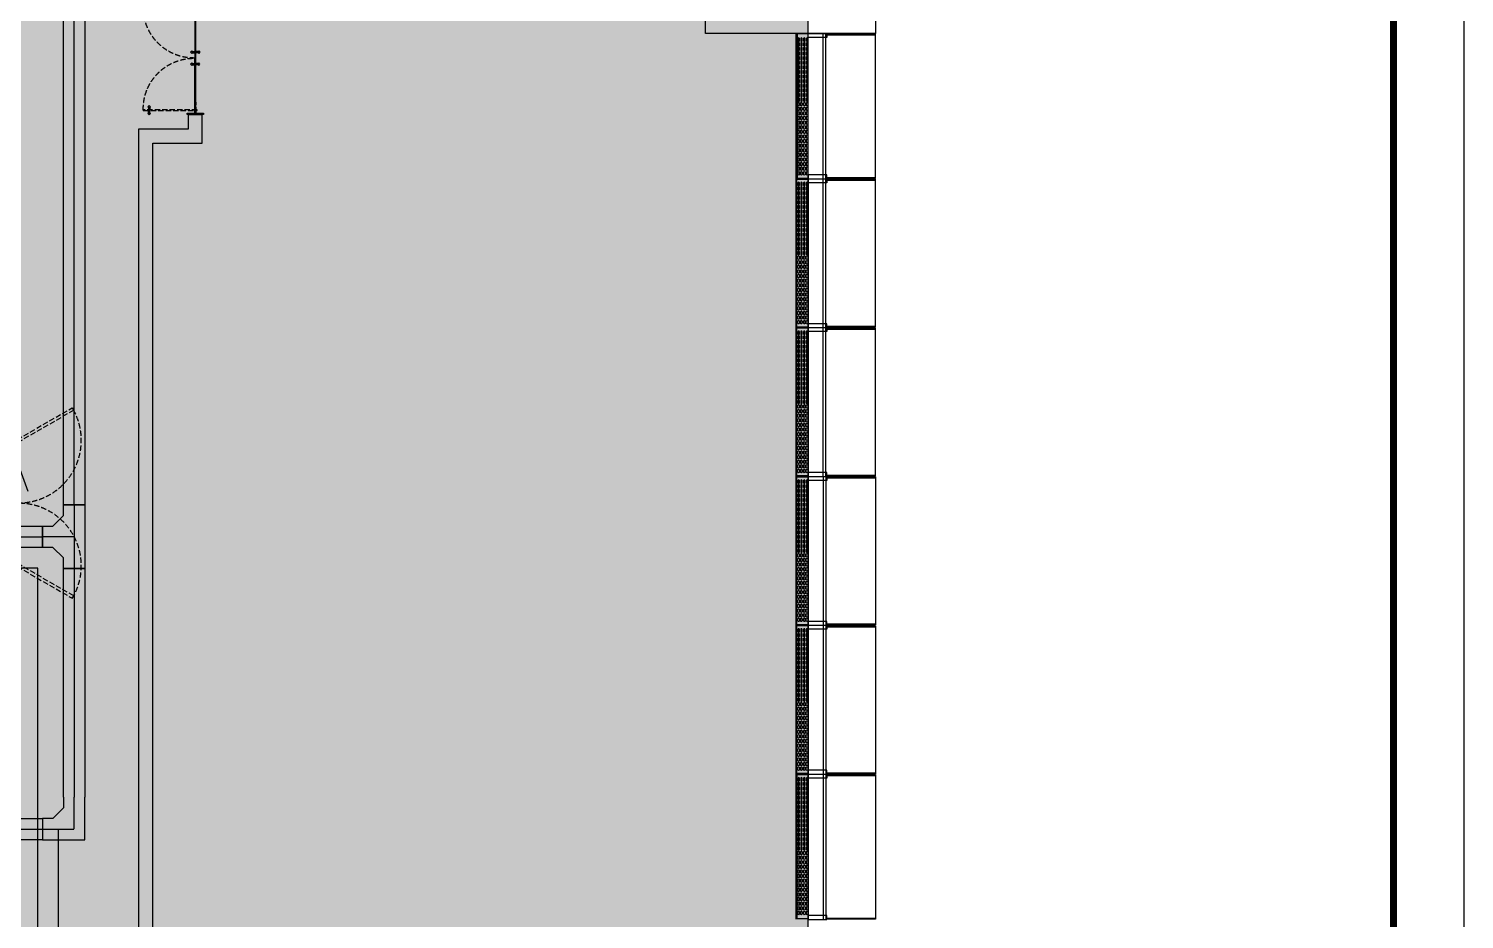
# Model space of a CAD drawing. Extents: x -284868 to 304789, y -137694 to 137894.
# Drawn here: x -52207 to -31947, y -98586 to -86021 of the extents above; entities that cross this region are included whole.
import ezdxf

# ---------------------------------------------------------------- set-up
doc = ezdxf.new("R2010")
doc.units = 0
doc.linetypes.add('DASH', pattern=[0.35, 0.25, -0.1])
doc.layers.get('0').update_dxf_attribs({"linetype": 'CONTINUOUS'})
for name, color, linetype in [('0-墙', 4, 'CONTINUOUS'), ('0-建筑外轮廓', 8, 'CONTINUOUS'), ('0-消防栓(给排水)', 9, 'CONTINUOUS'), ('0-窗', 11, 'CONTINUOUS'), ('0-非设计区域', 251, 'CONTINUOUS'), ('CABLETRAY', 4, 'CONTINUOUS'), ('CABLETRAY_DOTE', 5, 'DASH'), ('F-地漏', 8, 'CONTINUOUS'), ('P-完成面', 42, 'CONTINUOUS'), ('P-门扇', 6, 'CONTINUOUS'), ('TEL_TITLE', 7, 'CONTINUOUS'), ('WIRE-照明', 130, 'CONTINUOUS')]:
    doc.layers.add(name, color=color, linetype=linetype)

# ---------------------------------------------------------------- blocks, each defined once
blk = doc.blocks.new('A$C3B8026B3')
for p, q in [((38450, 31455), (38450, 33395)), ((38450, 29355), (38450, 31345)), ((38450, 27255), (38450, 29245)), ((38450, 27145), (38450, 25155)), ((38450, 25045), (38450, 23055)), ((38450, 22945), (38450, 21005))]:
    blk.add_line(p, q)
for points in [[(38712, 33450), (38712, 33395), (38450, 33395), (38450, 33450)], [(38712, 31400), (38712, 31455), (38450, 31455), (38450, 31400)], [(38712, 31400), (38712, 31345), (38450, 31345), (38450, 31400)], [(38712, 29300), (38712, 29355), (38450, 29355), (38450, 29300)], [(38712, 29300), (38712, 29245), (38450, 29245), (38450, 29300)], [(38712, 27200), (38712, 27255), (38450, 27255), (38450, 27200)], [(38712, 27200), (38712, 27145), (38450, 27145), (38450, 27200)], [(38712, 25100), (38712, 25155), (38450, 25155), (38450, 25100)], [(38712, 25100), (38712, 25045), (38450, 25045), (38450, 25100)], [(38712, 23000), (38712, 23055), (38450, 23055), (38450, 23000)], [(38712, 23000), (38712, 22945), (38450, 22945), (38450, 23000)], [(38712, 20950), (38712, 21005), (38450, 21005), (38450, 20950)]]:
    blk.add_lwpolyline(points, close=True)
for points in [[(38662, 31400), (38662, 33450)], [(38700, 31400), (38700, 33450)], [(39400, 31406), (39400, 33444)], [(38662, 29300), (38662, 31400)], [(38700, 29300), (38700, 31400)], [(39400, 29306), (39400, 31394)], [(38662, 27200), (38662, 29300)], [(38700, 27200), (38700, 29300)], [(39400, 27206), (39400, 29294)], [(38662, 27200), (38662, 25100)], [(38700, 27200), (38700, 25100)], [(39400, 27194), (39400, 25106)], [(38662, 25100), (38662, 23000)], [(38700, 25100), (38700, 23000)], [(39400, 25094), (39400, 23006)], [(38662, 23000), (38662, 20950)], [(38700, 23000), (38700, 20950)], [(39400, 22994), (39400, 20956)]]:
    blk.add_lwpolyline(points)
at = {"elevation": 0}
for points in [[(39400, 33444), (38712, 33444), (38712, 33429), (39400, 33429)], [(39400, 31406), (38712, 31406), (38712, 31420), (39400, 31420)], [(39400, 31394), (38712, 31394), (38712, 31379), (39400, 31379)], [(39400, 29306), (38712, 29306), (38712, 29320), (39400, 29320)], [(39400, 29294), (38712, 29294), (38712, 29279), (39400, 29279)], [(39400, 27206), (38712, 27206), (38712, 27220), (39400, 27220)], [(39400, 27194), (38712, 27194), (38712, 27179), (39400, 27179)], [(39400, 25106), (38712, 25106), (38712, 25120), (39400, 25120)], [(39400, 25094), (38712, 25094), (38712, 25079), (39400, 25079)], [(39400, 23006), (38712, 23006), (38712, 23020), (39400, 23020)], [(39400, 22994), (38712, 22994), (38712, 22979), (39400, 22979)], [(39400, 20956), (38712, 20956), (38712, 20970), (39400, 20970)]]:
    blk.add_lwpolyline(points, dxfattribs=at)
blk = doc.blocks.new('LT-BLK-20221201170113', base_point=(81437, -6379))
for p, q in [((79349, -6219, 0), (81437, -6219)), ((79349, -6221, 0), (81437, -6221))]:
    blk.add_line(p, q)
blk.add_lwpolyline([(79349, -6208), (81437, -6208), (81437, -6379), (79349, -6379)], close=True)
for points in [[(79403, -6235), (79433, -6235, -1), (79433, -6255), (79403, -6255, -0.999999)], [(79403, -6274), (79433, -6274, -1), (79433, -6294), (79403, -6294, -0.999999)], [(79468, -6235), (79498, -6235, -1), (79498, -6255), (79468, -6255, -0.999999)], [(79468, -6274), (79498, -6274, -1), (79498, -6294), (79468, -6294, -0.999999)], [(79533, -6235), (79563, -6235, -1), (79563, -6255), (79533, -6255, -0.999999)], [(79533, -6274), (79563, -6274, -1), (79563, -6294), (79533, -6294, -0.999999)], [(79598, -6235), (79628, -6235, -1), (79628, -6255), (79598, -6255, -0.999999)], [(79598, -6274), (79628, -6274, -1), (79628, -6294), (79598, -6294, -0.999999)], [(79663, -6235), (79693, -6235, -1), (79693, -6255), (79663, -6255, -0.999999)], [(79663, -6274), (79693, -6274, -1), (79693, -6294), (79663, -6294, -0.999999)], [(79728, -6235), (79758, -6235, -1), (79758, -6255), (79728, -6255, -0.999999)], [(79728, -6274), (79758, -6274, -1), (79758, -6294), (79728, -6294, -0.999999)], [(79793, -6235), (79823, -6235, -1), (79823, -6255), (79793, -6255, -0.999999)], [(79793, -6274), (79823, -6274, -1), (79823, -6294), (79793, -6294, -0.999999)], [(79858, -6235), (79888, -6235, -1), (79888, -6255), (79858, -6255, -0.999999)], [(79858, -6274), (79888, -6274, -1), (79888, -6294), (79858, -6294, -0.999999)], [(79923, -6235), (79953, -6235, -1), (79953, -6255), (79923, -6255, -0.999999)], [(79923, -6274), (79953, -6274, -1), (79953, -6294), (79923, -6294, -0.999999)], [(79988, -6235), (80018, -6235, -1), (80018, -6255), (79988, -6255, -0.999999)], [(79988, -6274), (80018, -6274, -1), (80018, -6294), (79988, -6294, -0.999999)], [(80053, -6235), (80083, -6235, -1), (80083, -6255), (80053, -6255, -0.999999)], [(80053, -6274), (80083, -6274, -1), (80083, -6294), (80053, -6294, -0.999999)], [(80118, -6235), (80148, -6235, -1), (80148, -6255), (80118, -6255, -0.999999)], [(80118, -6274), (80148, -6274, -1), (80148, -6294), (80118, -6294, -0.999999)], [(80183, -6235), (80213, -6235, -1), (80213, -6255), (80183, -6255, -0.999999)], [(80183, -6274), (80213, -6274, -1), (80213, -6294), (80183, -6294, -0.999999)], [(80248, -6235), (80278, -6235, -1), (80278, -6255), (80248, -6255, -0.999999)], [(80248, -6274), (80278, -6274, -1), (80278, -6294), (80248, -6294, -0.999999)], [(80313, -6235), (80343, -6235, -1), (80343, -6255), (80313, -6255, -0.999999)], [(80313, -6274), (80343, -6274, -1), (80343, -6294), (80313, -6294, -0.999999)], [(80408, -6235), (80378, -6235, 1), (80378, -6255), (80408, -6255, 0.999999)], [(80408, -6274), (80378, -6274, 1), (80378, -6294), (80408, -6294, 0.999999)], [(80473, -6235), (80443, -6235, 1), (80443, -6255), (80473, -6255, 0.999999)], [(80473, -6274), (80443, -6274, 1), (80443, -6294), (80473, -6294, 0.999999)], [(80538, -6235), (80508, -6235, 1), (80508, -6255), (80538, -6255, 0.999999)], [(80538, -6274), (80508, -6274, 1), (80508, -6294), (80538, -6294, 0.999999)], [(80603, -6235), (80573, -6235, 1), (80573, -6255), (80603, -6255, 0.999999)], [(80603, -6274), (80573, -6274, 1), (80573, -6294), (80603, -6294, 0.999999)], [(80668, -6235), (80638, -6235, 1), (80638, -6255), (80668, -6255, 0.999999)], [(80668, -6274), (80638, -6274, 1), (80638, -6294), (80668, -6294, 0.999999)], [(80733, -6235), (80703, -6235, 1), (80703, -6255), (80733, -6255, 0.999999)], [(80733, -6274), (80703, -6274, 1), (80703, -6294), (80733, -6294, 0.999999)], [(80798, -6235), (80768, -6235, 1), (80768, -6255), (80798, -6255, 0.999999)], [(80798, -6274), (80768, -6274, 1), (80768, -6294), (80798, -6294, 0.999999)], [(80863, -6235), (80833, -6235, 1), (80833, -6255), (80863, -6255, 0.999999)], [(80863, -6274), (80833, -6274, 1), (80833, -6294), (80863, -6294, 0.999999)], [(80928, -6235), (80898, -6235, 1), (80898, -6255), (80928, -6255, 0.999999)], [(80928, -6274), (80898, -6274, 1), (80898, -6294), (80928, -6294, 0.999999)], [(80993, -6235), (80963, -6235, 1), (80963, -6255), (80993, -6255, 0.999999)], [(80993, -6274), (80963, -6274, 1), (80963, -6294), (80993, -6294, 0.999999)], [(81058, -6235), (81028, -6235, 1), (81028, -6255), (81058, -6255, 0.999999)], [(81058, -6274), (81028, -6274, 1), (81028, -6294), (81058, -6294, 0.999999)], [(81123, -6235), (81093, -6235, 1), (81093, -6255), (81123, -6255, 0.999999)], [(81123, -6274), (81093, -6274, 1), (81093, -6294), (81123, -6294, 0.999999)], [(81188, -6235), (81158, -6235, 1), (81158, -6255), (81188, -6255, 0.999999)], [(81188, -6274), (81158, -6274, 1), (81158, -6294), (81188, -6294, 0.999999)], [(81253, -6235), (81223, -6235, 1), (81223, -6255), (81253, -6255, 0.999999)], [(81253, -6274), (81223, -6274, 1), (81223, -6294), (81253, -6294, 0.999999)], [(81318, -6235), (81288, -6235, 1), (81288, -6255), (81318, -6255, 0.999999)], [(81318, -6274), (81288, -6274, 1), (81288, -6294), (81318, -6294, 0.999999)], [(81383, -6235), (81353, -6235, 1), (81353, -6255), (81383, -6255, 0.999999)], [(81383, -6274), (81353, -6274, 1), (81353, -6294), (81383, -6294, 0.999999)], [(79403, -6314), (79433, -6314, -1), (79433, -6334), (79403, -6334, -0.999999)], [(79403, -6353), (79433, -6353, -1), (79433, -6373), (79403, -6373, -0.999999)], [(79468, -6314), (79498, -6314, -1), (79498, -6334), (79468, -6334, -0.999999)], [(79468, -6353), (79498, -6353, -1), (79498, -6373), (79468, -6373, -0.999999)], [(79533, -6314), (79563, -6314, -1), (79563, -6334), (79533, -6334, -0.999999)], [(79533, -6353), (79563, -6353, -1), (79563, -6373), (79533, -6373, -0.999999)], [(79598, -6314), (79628, -6314, -1), (79628, -6334), (79598, -6334, -0.999999)], [(79598, -6353), (79628, -6353, -1), (79628, -6373), (79598, -6373, -0.999999)], [(79663, -6314), (79693, -6314, -1), (79693, -6334), (79663, -6334, -0.999999)], [(79663, -6353), (79693, -6353, -1), (79693, -6373), (79663, -6373, -0.999999)], [(79728, -6314), (79758, -6314, -1), (79758, -6334), (79728, -6334, -0.999999)], [(79728, -6353), (79758, -6353, -1), (79758, -6373), (79728, -6373, -0.999999)], [(79793, -6314), (79823, -6314, -1), (79823, -6334), (79793, -6334, -0.999999)], [(79793, -6353), (79823, -6353, -1), (79823, -6373), (79793, -6373, -0.999999)], [(79858, -6314), (79888, -6314, -1), (79888, -6334), (79858, -6334, -0.999999)], [(79858, -6353), (79888, -6353, -1), (79888, -6373), (79858, -6373, -0.999999)], [(79923, -6314), (79953, -6314, -1), (79953, -6334), (79923, -6334, -0.999999)], [(79923, -6353), (79953, -6353, -1), (79953, -6373), (79923, -6373, -0.999999)], [(79988, -6314), (80018, -6314, -1), (80018, -6334), (79988, -6334, -0.999999)], [(79988, -6353), (80018, -6353, -1), (80018, -6373), (79988, -6373, -0.999999)], [(80053, -6314), (80083, -6314, -1), (80083, -6334), (80053, -6334, -0.999999)], [(80053, -6353), (80083, -6353, -1), (80083, -6373), (80053, -6373, -0.999999)], [(80118, -6314), (80148, -6314, -1), (80148, -6334), (80118, -6334, -0.999999)], [(80118, -6353), (80148, -6353, -1), (80148, -6373), (80118, -6373, -0.999999)], [(80183, -6314), (80213, -6314, -1), (80213, -6334), (80183, -6334, -0.999999)], [(80183, -6353), (80213, -6353, -1), (80213, -6373), (80183, -6373, -0.999999)], [(80248, -6314), (80278, -6314, -1), (80278, -6334), (80248, -6334, -0.999999)], [(80248, -6353), (80278, -6353, -1), (80278, -6373), (80248, -6373, -0.999999)], [(80313, -6314), (80343, -6314, -1), (80343, -6334), (80313, -6334, -0.999999)], [(80313, -6353), (80343, -6353, -1), (80343, -6373), (80313, -6373, -0.999999)], [(80408, -6314), (80378, -6314, 1), (80378, -6334), (80408, -6334, 0.999999)], [(80408, -6353), (80378, -6353, 1), (80378, -6373), (80408, -6373, 0.999999)], [(80473, -6314), (80443, -6314, 1), (80443, -6334), (80473, -6334, 0.999999)], [(80473, -6353), (80443, -6353, 1), (80443, -6373), (80473, -6373, 0.999999)], [(80538, -6314), (80508, -6314, 1), (80508, -6334), (80538, -6334, 0.999999)], [(80538, -6353), (80508, -6353, 1), (80508, -6373), (80538, -6373, 0.999999)], [(80603, -6314), (80573, -6314, 1), (80573, -6334), (80603, -6334, 0.999999)], [(80603, -6353), (80573, -6353, 1), (80573, -6373), (80603, -6373, 0.999999)], [(80668, -6314), (80638, -6314, 1), (80638, -6334), (80668, -6334, 0.999999)], [(80668, -6353), (80638, -6353, 1), (80638, -6373), (80668, -6373, 0.999999)], [(80733, -6314), (80703, -6314, 1), (80703, -6334), (80733, -6334, 0.999999)], [(80733, -6353), (80703, -6353, 1), (80703, -6373), (80733, -6373, 0.999999)], [(80798, -6314), (80768, -6314, 1), (80768, -6334), (80798, -6334, 0.999999)], [(80798, -6353), (80768, -6353, 1), (80768, -6373), (80798, -6373, 0.999999)], [(80863, -6314), (80833, -6314, 1), (80833, -6334), (80863, -6334, 0.999999)], [(80863, -6353), (80833, -6353, 1), (80833, -6373), (80863, -6373, 0.999999)], [(80928, -6314), (80898, -6314, 1), (80898, -6334), (80928, -6334, 0.999999)], [(80928, -6353), (80898, -6353, 1), (80898, -6373), (80928, -6373, 0.999999)], [(80993, -6314), (80963, -6314, 1), (80963, -6334), (80993, -6334, 0.999999)], [(80993, -6353), (80963, -6353, 1), (80963, -6373), (80993, -6373, 0.999999)], [(81058, -6314), (81028, -6314, 1), (81028, -6334), (81058, -6334, 0.999999)], [(81058, -6353), (81028, -6353, 1), (81028, -6373), (81058, -6373, 0.999999)], [(81123, -6314), (81093, -6314, 1), (81093, -6334), (81123, -6334, 0.999999)], [(81123, -6353), (81093, -6353, 1), (81093, -6373), (81123, -6373, 0.999999)], [(81188, -6314), (81158, -6314, 1), (81158, -6334), (81188, -6334, 0.999999)], [(81188, -6353), (81158, -6353, 1), (81158, -6373), (81188, -6373, 0.999999)], [(81253, -6314), (81223, -6314, 1), (81223, -6334), (81253, -6334, 0.999999)], [(81253, -6353), (81223, -6353, 1), (81223, -6373), (81253, -6373, 0.999999)], [(81318, -6314), (81288, -6314, 1), (81288, -6334), (81318, -6334, 0.999999)], [(81318, -6353), (81288, -6353, 1), (81288, -6373), (81318, -6373, 0.999999)], [(81383, -6314), (81353, -6314, 1), (81353, -6334), (81383, -6334, 0.999999)], [(81383, -6353), (81353, -6353, 1), (81353, -6373), (81383, -6373, 0.999999)]]:
    blk.add_lwpolyline(points, format="xyb", close=True)
blk = doc.blocks.new('A$C678165FB')
for p, q in [((540, 31794, 0), (540, 29756)), ((543, 31794, 0), (543, 29756)), ((540, 19306, 0), (540, 21344)), ((543, 19306, 0), (543, 21344))]:
    blk.add_line(p, q)
blk.add_lwpolyline([(530, 19300), (530, 31800)])
for points in [[(530, 31794), (530, 29756), (700, 29756), (700, 31794)], [(530, 19306), (530, 21344), (700, 21344), (700, 19306)]]:
    blk.add_lwpolyline(points, close=True)
for points in [[(557, 31725), (557, 31695, 1), (577, 31695), (577, 31725, 0.999999)], [(557, 31660), (557, 31630, 1), (577, 31630), (577, 31660, 0.999999)], [(557, 31595), (557, 31565, 1), (577, 31565), (577, 31595, 0.999999)], [(596, 31725), (596, 31695, 1), (616, 31695), (616, 31725, 0.999999)], [(596, 31660), (596, 31630, 1), (616, 31630), (616, 31660, 0.999999)], [(596, 31595), (596, 31565, 1), (616, 31565), (616, 31595, 0.999999)], [(636, 31725), (636, 31695, 1), (656, 31695), (656, 31725, 0.999999)], [(636, 31660), (636, 31630, 1), (656, 31630), (656, 31660, 0.999999)], [(636, 31595), (636, 31565, 1), (656, 31565), (656, 31595, 0.999999)], [(675, 31725), (675, 31695, 1), (695, 31695), (695, 31725, 0.999999)], [(675, 31660), (675, 31630, 1), (695, 31630), (695, 31660, 0.999999)], [(675, 31595), (675, 31565, 1), (695, 31565), (695, 31595, 0.999999)], [(557, 31530), (557, 31500, 1), (577, 31500), (577, 31530, 0.999999)], [(557, 31465), (557, 31435, 1), (577, 31435), (577, 31465, 0.999999)], [(557, 31400), (557, 31370, 1), (577, 31370), (577, 31400, 0.999999)], [(596, 31530), (596, 31500, 1), (616, 31500), (616, 31530, 0.999999)], [(596, 31465), (596, 31435, 1), (616, 31435), (616, 31465, 0.999999)], [(596, 31400), (596, 31370, 1), (616, 31370), (616, 31400, 0.999999)], [(636, 31530), (636, 31500, 1), (656, 31500), (656, 31530, 0.999999)], [(636, 31465), (636, 31435, 1), (656, 31435), (656, 31465, 0.999999)], [(636, 31400), (636, 31370, 1), (656, 31370), (656, 31400, 0.999999)], [(675, 31530), (675, 31500, 1), (695, 31500), (695, 31530, 0.999999)], [(675, 31465), (675, 31435, 1), (695, 31435), (695, 31465, 0.999999)], [(675, 31400), (675, 31370, 1), (695, 31370), (695, 31400, 0.999999)], [(557, 31335), (557, 31305, 1), (577, 31305), (577, 31335, 0.999999)], [(557, 31270), (557, 31240, 1), (577, 31240), (577, 31270, 0.999999)], [(557, 31205), (557, 31175, 1), (577, 31175), (577, 31205, 0.999999)], [(596, 31335), (596, 31305, 1), (616, 31305), (616, 31335, 0.999999)], [(596, 31270), (596, 31240, 1), (616, 31240), (616, 31270, 0.999999)], [(596, 31205), (596, 31175, 1), (616, 31175), (616, 31205, 0.999999)], [(636, 31335), (636, 31305, 1), (656, 31305), (656, 31335, 0.999999)], [(636, 31270), (636, 31240, 1), (656, 31240), (656, 31270, 0.999999)], [(636, 31205), (636, 31175, 1), (656, 31175), (656, 31205, 0.999999)], [(675, 31335), (675, 31305, 1), (695, 31305), (695, 31335, 0.999999)], [(675, 31270), (675, 31240, 1), (695, 31240), (695, 31270, 0.999999)], [(675, 31205), (675, 31175, 1), (695, 31175), (695, 31205, 0.999999)], [(557, 31140), (557, 31110, 1), (577, 31110), (577, 31140, 0.999999)], [(557, 31075), (557, 31045, 1), (577, 31045), (577, 31075, 0.999999)], [(557, 31010), (557, 30980, 1), (577, 30980), (577, 31010, 0.999999)], [(596, 31140), (596, 31110, 1), (616, 31110), (616, 31140, 0.999999)], [(596, 31075), (596, 31045, 1), (616, 31045), (616, 31075, 0.999999)], [(596, 31010), (596, 30980, 1), (616, 30980), (616, 31010, 0.999999)], [(636, 31140), (636, 31110, 1), (656, 31110), (656, 31140, 0.999999)], [(636, 31075), (636, 31045, 1), (656, 31045), (656, 31075, 0.999999)], [(636, 31010), (636, 30980, 1), (656, 30980), (656, 31010, 0.999999)], [(675, 31140), (675, 31110, 1), (695, 31110), (695, 31140, 0.999999)], [(675, 31075), (675, 31045, 1), (695, 31045), (695, 31075, 0.999999)], [(675, 31010), (675, 30980, 1), (695, 30980), (695, 31010, 0.999999)], [(557, 30945), (557, 30915, 1), (577, 30915), (577, 30945, 0.999999)], [(557, 30880), (557, 30850, 1), (577, 30850), (577, 30880, 0.999999)], [(557, 30785), (557, 30815, -1), (577, 30815), (577, 30785, -0.999999)], [(596, 30945), (596, 30915, 1), (616, 30915), (616, 30945, 0.999999)], [(596, 30880), (596, 30850, 1), (616, 30850), (616, 30880, 0.999999)], [(596, 30785), (596, 30815, -1), (616, 30815), (616, 30785, -0.999999)], [(636, 30945), (636, 30915, 1), (656, 30915), (656, 30945, 0.999999)], [(636, 30880), (636, 30850, 1), (656, 30850), (656, 30880, 0.999999)], [(636, 30785), (636, 30815, -1), (656, 30815), (656, 30785, -0.999999)], [(675, 30945), (675, 30915, 1), (695, 30915), (695, 30945, 0.999999)], [(675, 30880), (675, 30850, 1), (695, 30850), (695, 30880, 0.999999)], [(675, 30785), (675, 30815, -1), (695, 30815), (695, 30785, -0.999999)], [(557, 30720), (557, 30750, -1), (577, 30750), (577, 30720, -0.999999)], [(557, 30655), (557, 30685, -1), (577, 30685), (577, 30655, -0.999999)], [(557, 30590), (557, 30620, -1), (577, 30620), (577, 30590, -0.999999)], [(596, 30720), (596, 30750, -1), (616, 30750), (616, 30720, -0.999999)], [(596, 30655), (596, 30685, -1), (616, 30685), (616, 30655, -0.999999)], [(596, 30590), (596, 30620, -1), (616, 30620), (616, 30590, -0.999999)], [(636, 30720), (636, 30750, -1), (656, 30750), (656, 30720, -0.999999)], [(636, 30655), (636, 30685, -1), (656, 30685), (656, 30655, -0.999999)], [(636, 30590), (636, 30620, -1), (656, 30620), (656, 30590, -0.999999)], [(675, 30720), (675, 30750, -1), (695, 30750), (695, 30720, -0.999999)], [(675, 30655), (675, 30685, -1), (695, 30685), (695, 30655, -0.999999)], [(675, 30590), (675, 30620, -1), (695, 30620), (695, 30590, -0.999999)], [(557, 30525), (557, 30555, -1), (577, 30555), (577, 30525, -0.999999)], [(557, 30460), (557, 30490, -1), (577, 30490), (577, 30460, -0.999999)], [(557, 30395), (557, 30425, -1), (577, 30425), (577, 30395, -0.999999)], [(596, 30525), (596, 30555, -1), (616, 30555), (616, 30525, -0.999999)], [(596, 30460), (596, 30490, -1), (616, 30490), (616, 30460, -0.999999)], [(596, 30395), (596, 30425, -1), (616, 30425), (616, 30395, -0.999999)], [(636, 30525), (636, 30555, -1), (656, 30555), (656, 30525, -0.999999)], [(636, 30460), (636, 30490, -1), (656, 30490), (656, 30460, -0.999999)], [(636, 30395), (636, 30425, -1), (656, 30425), (656, 30395, -0.999999)], [(675, 30525), (675, 30555, -1), (695, 30555), (695, 30525, -0.999999)], [(675, 30460), (675, 30490, -1), (695, 30490), (695, 30460, -0.999999)], [(675, 30395), (675, 30425, -1), (695, 30425), (695, 30395, -0.999999)], [(557, 30330), (557, 30360, -1), (577, 30360), (577, 30330, -0.999999)], [(557, 30265), (557, 30295, -1), (577, 30295), (577, 30265, -0.999999)], [(557, 30200), (557, 30230, -1), (577, 30230), (577, 30200, -0.999999)], [(596, 30330), (596, 30360, -1), (616, 30360), (616, 30330, -0.999999)], [(596, 30265), (596, 30295, -1), (616, 30295), (616, 30265, -0.999999)], [(596, 30200), (596, 30230, -1), (616, 30230), (616, 30200, -0.999999)], [(636, 30330), (636, 30360, -1), (656, 30360), (656, 30330, -0.999999)], [(636, 30265), (636, 30295, -1), (656, 30295), (656, 30265, -0.999999)], [(636, 30200), (636, 30230, -1), (656, 30230), (656, 30200, -0.999999)], [(675, 30330), (675, 30360, -1), (695, 30360), (695, 30330, -0.999999)], [(675, 30265), (675, 30295, -1), (695, 30295), (695, 30265, -0.999999)], [(675, 30200), (675, 30230, -1), (695, 30230), (695, 30200, -0.999999)], [(557, 30135), (557, 30165, -1), (577, 30165), (577, 30135, -0.999999)], [(557, 30070), (557, 30100, -1), (577, 30100), (577, 30070, -0.999999)], [(557, 30005), (557, 30035, -1), (577, 30035), (577, 30005, -0.999999)], [(596, 30135), (596, 30165, -1), (616, 30165), (616, 30135, -0.999999)], [(596, 30070), (596, 30100, -1), (616, 30100), (616, 30070, -0.999999)], [(596, 30005), (596, 30035, -1), (616, 30035), (616, 30005, -0.999999)], [(636, 30135), (636, 30165, -1), (656, 30165), (656, 30135, -0.999999)], [(636, 30070), (636, 30100, -1), (656, 30100), (656, 30070, -0.999999)], [(636, 30005), (636, 30035, -1), (656, 30035), (656, 30005, -0.999999)], [(675, 30135), (675, 30165, -1), (695, 30165), (695, 30135, -0.999999)], [(675, 30070), (675, 30100, -1), (695, 30100), (695, 30070, -0.999999)], [(675, 30005), (675, 30035, -1), (695, 30035), (695, 30005, -0.999999)], [(557, 29940), (557, 29970, -1), (577, 29970), (577, 29940, -0.999999)], [(557, 29875), (557, 29905, -1), (577, 29905), (577, 29875, -0.999999)], [(557, 29810), (557, 29840, -1), (577, 29840), (577, 29810, -0.999999)], [(596, 29940), (596, 29970, -1), (616, 29970), (616, 29940, -0.999999)], [(596, 29875), (596, 29905, -1), (616, 29905), (616, 29875, -0.999999)], [(596, 29810), (596, 29840, -1), (616, 29840), (616, 29810, -0.999999)], [(636, 29940), (636, 29970, -1), (656, 29970), (656, 29940, -0.999999)], [(636, 29875), (636, 29905, -1), (656, 29905), (656, 29875, -0.999999)], [(636, 29810), (636, 29840, -1), (656, 29840), (656, 29810, -0.999999)], [(675, 29940), (675, 29970, -1), (695, 29970), (695, 29940, -0.999999)], [(675, 29875), (675, 29905, -1), (695, 29905), (695, 29875, -0.999999)], [(675, 29810), (675, 29840, -1), (695, 29840), (695, 29810, -0.999999)], [(557, 21290), (557, 21260, 1), (577, 21260), (577, 21290, 0.999999)], [(596, 21290), (596, 21260, 1), (616, 21260), (616, 21290, 0.999999)], [(636, 21290), (636, 21260, 1), (656, 21260), (656, 21290, 0.999999)], [(675, 21290), (675, 21260, 1), (695, 21260), (695, 21290, 0.999999)], [(557, 21225), (557, 21195, 1), (577, 21195), (577, 21225, 0.999999)], [(557, 21160), (557, 21130, 1), (577, 21130), (577, 21160, 0.999999)], [(557, 21095), (557, 21065, 1), (577, 21065), (577, 21095, 0.999999)], [(596, 21225), (596, 21195, 1), (616, 21195), (616, 21225, 0.999999)], [(596, 21160), (596, 21130, 1), (616, 21130), (616, 21160, 0.999999)], [(596, 21095), (596, 21065, 1), (616, 21065), (616, 21095, 0.999999)], [(636, 21225), (636, 21195, 1), (656, 21195), (656, 21225, 0.999999)], [(636, 21160), (636, 21130, 1), (656, 21130), (656, 21160, 0.999999)], [(636, 21095), (636, 21065, 1), (656, 21065), (656, 21095, 0.999999)], [(675, 21225), (675, 21195, 1), (695, 21195), (695, 21225, 0.999999)], [(675, 21160), (675, 21130, 1), (695, 21130), (695, 21160, 0.999999)], [(675, 21095), (675, 21065, 1), (695, 21065), (695, 21095, 0.999999)], [(557, 21030), (557, 21000, 1), (577, 21000), (577, 21030, 0.999999)], [(557, 20965), (557, 20935, 1), (577, 20935), (577, 20965, 0.999999)], [(557, 20900), (557, 20870, 1), (577, 20870), (577, 20900, 0.999999)], [(596, 21030), (596, 21000, 1), (616, 21000), (616, 21030, 0.999999)], [(596, 20965), (596, 20935, 1), (616, 20935), (616, 20965, 0.999999)], [(596, 20900), (596, 20870, 1), (616, 20870), (616, 20900, 0.999999)], [(636, 21030), (636, 21000, 1), (656, 21000), (656, 21030, 0.999999)], [(636, 20965), (636, 20935, 1), (656, 20935), (656, 20965, 0.999999)], [(636, 20900), (636, 20870, 1), (656, 20870), (656, 20900, 0.999999)], [(675, 21030), (675, 21000, 1), (695, 21000), (695, 21030, 0.999999)], [(675, 20965), (675, 20935, 1), (695, 20935), (695, 20965, 0.999999)], [(675, 20900), (675, 20870, 1), (695, 20870), (695, 20900, 0.999999)], [(557, 20835), (557, 20805, 1), (577, 20805), (577, 20835, 0.999999)], [(557, 20770), (557, 20740, 1), (577, 20740), (577, 20770, 0.999999)], [(557, 20705), (557, 20675, 1), (577, 20675), (577, 20705, 0.999999)], [(596, 20835), (596, 20805, 1), (616, 20805), (616, 20835, 0.999999)], [(596, 20770), (596, 20740, 1), (616, 20740), (616, 20770, 0.999999)], [(596, 20705), (596, 20675, 1), (616, 20675), (616, 20705, 0.999999)], [(636, 20835), (636, 20805, 1), (656, 20805), (656, 20835, 0.999999)], [(636, 20770), (636, 20740, 1), (656, 20740), (656, 20770, 0.999999)], [(636, 20705), (636, 20675, 1), (656, 20675), (656, 20705, 0.999999)], [(675, 20835), (675, 20805, 1), (695, 20805), (695, 20835, 0.999999)], [(675, 20770), (675, 20740, 1), (695, 20740), (695, 20770, 0.999999)], [(675, 20705), (675, 20675, 1), (695, 20675), (695, 20705, 0.999999)], [(557, 20640), (557, 20610, 1), (577, 20610), (577, 20640, 0.999999)], [(557, 20575), (557, 20545, 1), (577, 20545), (577, 20575, 0.999999)], [(557, 20510), (557, 20480, 1), (577, 20480), (577, 20510, 0.999999)], [(596, 20640), (596, 20610, 1), (616, 20610), (616, 20640, 0.999999)], [(596, 20575), (596, 20545, 1), (616, 20545), (616, 20575, 0.999999)], [(596, 20510), (596, 20480, 1), (616, 20480), (616, 20510, 0.999999)], [(636, 20640), (636, 20610, 1), (656, 20610), (656, 20640, 0.999999)], [(636, 20575), (636, 20545, 1), (656, 20545), (656, 20575, 0.999999)], [(636, 20510), (636, 20480, 1), (656, 20480), (656, 20510, 0.999999)], [(675, 20640), (675, 20610, 1), (695, 20610), (695, 20640, 0.999999)], [(675, 20575), (675, 20545, 1), (695, 20545), (695, 20575, 0.999999)], [(675, 20510), (675, 20480, 1), (695, 20480), (695, 20510, 0.999999)], [(557, 20445), (557, 20415, 1), (577, 20415), (577, 20445, 0.999999)], [(557, 20380), (557, 20350, 1), (577, 20350), (577, 20380, 0.999999)], [(557, 20315), (557, 20285, 1), (577, 20285), (577, 20315, 0.999999)], [(557, 20220), (557, 20250, -1), (577, 20250), (577, 20220, -0.999999)], [(596, 20445), (596, 20415, 1), (616, 20415), (616, 20445, 0.999999)], [(596, 20380), (596, 20350, 1), (616, 20350), (616, 20380, 0.999999)], [(596, 20315), (596, 20285, 1), (616, 20285), (616, 20315, 0.999999)], [(596, 20220), (596, 20250, -1), (616, 20250), (616, 20220, -0.999999)], [(636, 20445), (636, 20415, 1), (656, 20415), (656, 20445, 0.999999)], [(636, 20380), (636, 20350, 1), (656, 20350), (656, 20380, 0.999999)], [(636, 20315), (636, 20285, 1), (656, 20285), (656, 20315, 0.999999)], [(636, 20220), (636, 20250, -1), (656, 20250), (656, 20220, -0.999999)], [(675, 20445), (675, 20415, 1), (695, 20415), (695, 20445, 0.999999)], [(675, 20380), (675, 20350, 1), (695, 20350), (695, 20380, 0.999999)], [(675, 20315), (675, 20285, 1), (695, 20285), (695, 20315, 0.999999)], [(675, 20220), (675, 20250, -1), (695, 20250), (695, 20220, -0.999999)], [(557, 20155), (557, 20185, -1), (577, 20185), (577, 20155, -0.999999)], [(557, 20090), (557, 20120, -1), (577, 20120), (577, 20090, -0.999999)], [(557, 20025), (557, 20055, -1), (577, 20055), (577, 20025, -0.999999)], [(596, 20155), (596, 20185, -1), (616, 20185), (616, 20155, -0.999999)], [(596, 20090), (596, 20120, -1), (616, 20120), (616, 20090, -0.999999)], [(596, 20025), (596, 20055, -1), (616, 20055), (616, 20025, -0.999999)], [(636, 20155), (636, 20185, -1), (656, 20185), (656, 20155, -0.999999)], [(636, 20090), (636, 20120, -1), (656, 20120), (656, 20090, -0.999999)], [(636, 20025), (636, 20055, -1), (656, 20055), (656, 20025, -0.999999)], [(675, 20155), (675, 20185, -1), (695, 20185), (695, 20155, -0.999999)], [(675, 20090), (675, 20120, -1), (695, 20120), (695, 20090, -0.999999)], [(675, 20025), (675, 20055, -1), (695, 20055), (695, 20025, -0.999999)], [(557, 19960), (557, 19990, -1), (577, 19990), (577, 19960, -0.999999)], [(557, 19895), (557, 19925, -1), (577, 19925), (577, 19895, -0.999999)], [(557, 19830), (557, 19860, -1), (577, 19860), (577, 19830, -0.999999)], [(596, 19960), (596, 19990, -1), (616, 19990), (616, 19960, -0.999999)], [(596, 19895), (596, 19925, -1), (616, 19925), (616, 19895, -0.999999)], [(596, 19830), (596, 19860, -1), (616, 19860), (616, 19830, -0.999999)], [(636, 19960), (636, 19990, -1), (656, 19990), (656, 19960, -0.999999)], [(636, 19895), (636, 19925, -1), (656, 19925), (656, 19895, -0.999999)], [(636, 19830), (636, 19860, -1), (656, 19860), (656, 19830, -0.999999)], [(675, 19960), (675, 19990, -1), (695, 19990), (695, 19960, -0.999999)], [(675, 19895), (675, 19925, -1), (695, 19925), (695, 19895, -0.999999)], [(675, 19830), (675, 19860, -1), (695, 19860), (695, 19830, -0.999999)], [(557, 19765), (557, 19795, -1), (577, 19795), (577, 19765, -0.999999)], [(557, 19700), (557, 19730, -1), (577, 19730), (577, 19700, -0.999999)], [(557, 19635), (557, 19665, -1), (577, 19665), (577, 19635, -0.999999)], [(596, 19765), (596, 19795, -1), (616, 19795), (616, 19765, -0.999999)], [(596, 19700), (596, 19730, -1), (616, 19730), (616, 19700, -0.999999)], [(596, 19635), (596, 19665, -1), (616, 19665), (616, 19635, -0.999999)], [(636, 19765), (636, 19795, -1), (656, 19795), (656, 19765, -0.999999)], [(636, 19700), (636, 19730, -1), (656, 19730), (656, 19700, -0.999999)], [(636, 19635), (636, 19665, -1), (656, 19665), (656, 19635, -0.999999)], [(675, 19765), (675, 19795, -1), (695, 19795), (695, 19765, -0.999999)], [(675, 19700), (675, 19730, -1), (695, 19730), (695, 19700, -0.999999)], [(675, 19635), (675, 19665, -1), (695, 19665), (695, 19635, -0.999999)], [(557, 19570), (557, 19600, -1), (577, 19600), (577, 19570, -0.999999)], [(557, 19505), (557, 19535, -1), (577, 19535), (577, 19505, -0.999999)], [(557, 19440), (557, 19470, -1), (577, 19470), (577, 19440, -0.999999)], [(596, 19570), (596, 19600, -1), (616, 19600), (616, 19570, -0.999999)], [(596, 19505), (596, 19535, -1), (616, 19535), (616, 19505, -0.999999)], [(596, 19440), (596, 19470, -1), (616, 19470), (616, 19440, -0.999999)], [(636, 19570), (636, 19600, -1), (656, 19600), (656, 19570, -0.999999)], [(636, 19505), (636, 19535, -1), (656, 19535), (656, 19505, -0.999999)], [(636, 19440), (636, 19470, -1), (656, 19470), (656, 19440, -0.999999)], [(675, 19570), (675, 19600, -1), (695, 19600), (695, 19570, -0.999999)], [(675, 19505), (675, 19535, -1), (695, 19535), (695, 19505, -0.999999)], [(675, 19440), (675, 19470, -1), (695, 19470), (695, 19440, -0.999999)], [(557, 19375), (557, 19405, -1), (577, 19405), (577, 19375, -0.999999)], [(596, 19375), (596, 19405, -1), (616, 19405), (616, 19375, -0.999999)], [(636, 19375), (636, 19405, -1), (656, 19405), (656, 19375, -0.999999)], [(675, 19375), (675, 19405, -1), (695, 19405), (695, 19375, -0.999999)]]:
    blk.add_lwpolyline(points, format="xyb", close=True)
at = {"rotation": 90}
for p in [(700, 29744), (700, 27644), (700, 25544), (700, 23444)]:
    blk.add_blockref('LT-BLK-20221201170113', p, dxfattribs=at)
blk = doc.blocks.new('A$C5B4E3DF6')
for p, q in [((0, 240), (-659, 477)), ((-700, 0), (-700, 240)), ((0, 0), (-700, 240)), ((-700, 240), (0, 240)), ((0, 240), (0, 0)), ((0, 0), (-700, 0))]:
    blk.add_line(p, q)
for points in [[(-700, 240), (-541, 498), (-398, 240)], [(-398, 240), (-239, 498), (-96, 240)], [(-700, 0), (-700, 240), (0, 0)]]:
    blk.add_solid(points)
blk = doc.blocks.new('A$C2E9C7AB1')
blk.add_lwpolyline([(-200, 0), (0, 0), (0, -200), (-200, -200)], close=True)
for radius in [72.3, 45.5]:
    blk.add_circle((-100, -100), radius)
blk = doc.blocks.new('A$C1A2309B7')
blk.add_lwpolyline([(-300, 0), (0, 0), (0, -300), (-300, -300)], close=True)
for radius in [110, 75]:
    blk.add_circle((-150, -150), radius)
blk = doc.blocks.new('A$C3F6147FC')
for centre in [(14582, 7533), (299, -3801)]:
    blk.add_circle(centre, 45.5)
at = {"xscale": -1}
for name, p, rotation in [('A$C5B4E3DF6', (240, 20700), 90), ('A$C2E9C7AB1', (1100, 20900), 270), ('A$C5B4E3DF6', (14200, 17350), 180), ('A$C2E9C7AB1', (14400, 17350), 270), ('A$C2E9C7AB1', (14400, 11550), 270), ('A$C2E9C7AB1', (600, 7900), 270), ('A$C5B4E3DF6', (14660, 7600), 270), ('A$C2E9C7AB1', (6050, -3250), 270), ('A$C2E9C7AB1', (13299, -3250), 270), ('A$C2E9C7AB1', (14099, -3250), 270)]:
    blk.add_blockref(name, p, dxfattribs=dict(at, rotation=rotation))
blk.add_blockref('A$C5B4E3DF6', (11200, 17550), dxfattribs=at)
for name, p, rotation in [('A$C2E9C7AB1', (11900, 17550), 180), ('A$C5B4E3DF6', (240, -3250), 90), ('A$C5B4E3DF6', (13000, -3960), 180)]:
    blk.add_blockref(name, p, dxfattribs=dict(rotation=rotation))
for name, p in [('A$C5B4E3DF6', (1300, 7700)), ('A$C1A2309B7', (5850, -3250)), ('A$C1A2309B7', (13599, -3300)), ('A$C1A2309B7', (13899, -3300))]:
    blk.add_blockref(name, p)
blk = doc.blocks.new('A$C7B347943')
at = {"layer": 'P-门扇', "color": 251, "linetype": 'DASH', "ltscale": 300}
for p, q in [((-10, 0), (10, 0)), ((0, -10), (0, 10))]:
    blk.add_line(p, q, dxfattribs=at)
blk.add_lwpolyline([(114, -12), (114, 12), (-30, 12), (-30, -12)], close=True, dxfattribs=at)
at = {"layer": 'P-门扇', "color": 6, "linetype": 'DASH', "ltscale": 300}
blk.add_circle((0, 0), 6, dxfattribs=at)
blk = doc.blocks.new('A$C21f4e1ae')
at = {"layer": 'P-门扇', "color": 251, "linetype": 'DASH', "ltscale": 300}
for p, q in [((-775, 1), (-775, -34)), ((-755, 1), (-755, -34)), ((-775, -81), (-775, -46)), ((-755, -81), (-755, -46)), ((-775, -1469), (-775, -1504)), ((-775, -1551), (-775, -1516)), ((-755, -1469), (-755, -1504)), ((-755, -1551), (-755, -1516))]:
    blk.add_line(p, q, dxfattribs=at)
at = {"layer": 'P-门扇', "color": 8}
for p, q in [((-120, -10), (-120, -773)), ((-110, -10), (-110, -773)), ((-120, -1540), (-120, -778)), ((-110, -1540), (-110, -778))]:
    blk.add_line(p, q, dxfattribs=at)
at = {"layer": 'P-门扇', "color": 251}
for p, q in [((-156, -680), (-121, -680)), ((-156, -700), (-121, -700)), ((-74, -680), (-109, -680)), ((-74, -700), (-109, -700)), ((-156, -850), (-121, -850)), ((-156, -870), (-121, -870)), ((-74, -850), (-109, -850)), ((-74, -870), (-109, -870))]:
    blk.add_line(p, q, dxfattribs=at)
at = {"layer": 'P-门扇', "color": 251, "linetype": 'DASH', "ltscale": 300}
for points in [[(-748, 8), (-765, 26), (-783, 8), (-765, -9)], [(-752, 8), (-765, 22), (-779, 8), (-765, -5)], [(-848, -35), (-846, -34), (-86, -34), (-85, -35), (-85, -45), (-86, -46), (-846, -46), (-848, -45)], [(-748, -89), (-765, -106), (-783, -89), (-765, -71)], [(-752, -89), (-765, -102), (-779, -89), (-765, -75)], [(-848, -1515), (-846, -1516), (-86, -1516), (-85, -1515), (-85, -1505), (-86, -1504), (-846, -1504), (-848, -1505)], [(-748, -1461), (-765, -1444), (-783, -1461), (-765, -1479)], [(-748, -1558), (-765, -1576), (-783, -1558), (-765, -1541)], [(-752, -1461), (-765, -1448), (-779, -1461), (-765, -1475)], [(-752, -1558), (-765, -1572), (-779, -1558), (-765, -1545)]]:
    blk.add_lwpolyline(points, close=True, dxfattribs=at)
at = {"layer": 'P-门扇'}
for points in [[(-110, -773), (-109, -772), (-109, -11), (-110, -10), (-120, -10), (-121, -11), (-121, -772), (-120, -773)], [(-110, -778), (-109, -779), (-109, -1539), (-110, -1540), (-120, -1540), (-121, -1539), (-121, -779), (-120, -778)]]:
    blk.add_lwpolyline(points, close=True, dxfattribs=at)
at = {"layer": 'P-门扇', "color": 251}
for points in [[(-164, -673), (-181, -690), (-164, -708), (-146, -690)], [(-164, -677), (-177, -690), (-164, -704), (-150, -690)], [(-66, -673), (-49, -690), (-66, -708), (-84, -690)], [(-66, -677), (-53, -690), (-66, -704), (-80, -690)], [(-164, -877), (-181, -860), (-164, -842), (-146, -860)], [(-164, -873), (-177, -860), (-164, -846), (-150, -860)], [(-66, -877), (-49, -860), (-66, -842), (-84, -860)], [(-66, -873), (-53, -860), (-66, -846), (-80, -860)]]:
    blk.add_lwpolyline(points, close=True, dxfattribs=at)
at = {"layer": 'P-门扇', "color": 251, "linetype": 'DASH', "ltscale": 300}
for centre, start, end in [((-134, -59), 178.681, 271.319), ((-134, -1491), 88.681, 181.319)]:
    blk.add_arc(centre, 714, start, end, dxfattribs=at)
at = {"layer": 'P-门扇', "extrusion": (0, 0, -1), "zscale": -1, "rotation": 270}
blk.add_blockref('A$C7B347943', (115, -40), dxfattribs=at)
at = {"layer": 'P-门扇', "rotation": 90.00000000000001}
blk.add_blockref('A$C7B347943', (-115, -1510), dxfattribs=at)
blk = doc.blocks.new('A$C2652ee14')
at = {"layer": 'P-完成面'}
for p, q in [((-200, 1600), (-200, 1595)), ((0, 1600), (0, 1595)), ((-200, 0), (-200, 5)), ((0, 0), (0, 5))]:
    blk.add_line(p, q, dxfattribs=at)
for points in [[(-215, 1595), (-215, 1575), (15, 1575), (15, 1595)], [(-215, 5), (-215, 25), (15, 25), (15, 5)]]:
    blk.add_lwpolyline(points, close=True, dxfattribs=at)
blk = doc.blocks.new('A$C4DBE3E00')
at = {"layer": 'CABLETRAY'}
for p, q in [((-7723, 17916), (-7723, 18516)), ((-7723, 18516), (-7123, 18516)), ((-7123, 18216), (-7123, 18516)), ((-7123, 18516), (8943, 18516)), ((-7123, 18516), (-7123, 18216)), ((8943, 18516), (8943, 18216)), ((8943, 18516), (9543, 18516)), ((8943, 18216), (8943, 18516)), ((9543, 18516), (9543, 17916)), ((-7273, 18216), (-7423, 18066)), ((-7423, 18066), (-7423, 17916)), ((-7123, 18216), (-7273, 18216)), ((8943, 18216), (-7123, 18216)), ((9093, 18216), (8943, 18216)), ((9243, 18066), (9093, 18216)), ((9243, 17916), (9243, 18066)), ((-7423, 17916), (-7723, 17916)), ((-7723, -1375), (-7723, 17916)), ((-7723, 17916), (-7423, 17916)), ((-7423, 17916), (-7423, -1375)), ((9243, 17916), (9543, 17916)), ((9243, 2750), (9243, 17916)), ((9543, 17916), (9243, 17916)), ((9543, 17916), (9543, 2750)), ((9543, 2750), (9243, 2750)), ((9243, 2600), (9243, 2750)), ((9243, 2750), (9543, 2750)), ((9543, 2750), (9543, 1850)), ((8400, 2450), (8943, 2450)), ((8943, 2450), (8943, 2150)), ((8943, 2150), (8943, 2450)), ((8943, 2450), (9093, 2450)), ((9093, 2450), (9243, 2600)), ((8943, 2150), (8400, 2150)), ((9093, 2150), (8943, 2150)), ((9243, 2000), (9093, 2150)), ((9243, 1850), (9243, 2000)), ((9543, 1850), (9243, 1850)), ((9243, -1375), (9243, 1850)), ((9243, 1850), (9543, 1850)), ((9543, 1850), (9543, -1375)), ((-7723, -1975), (-7723, -1375)), ((-7723, -1375), (-7423, -1375)), ((-7423, -1375), (-7723, -1375)), ((-7423, -1375), (-7423, -1525)), ((9243, -1375), (9243, -1525)), ((9543, -1975), (9543, -1375)), ((-7423, -1525), (-7273, -1675)), ((9243, -1525), (9093, -1675)), ((-7273, -1675), (-7123, -1675)), ((-7123, -1975), (-7123, -1675)), ((-7123, -1675), (8943, -1675)), ((-7123, -1675), (-7123, -1975)), ((8943, -1675), (8943, -1975)), ((9093, -1675), (8943, -1675)), ((8943, -1675), (8943, -1975)), ((-7123, -1975), (-7723, -1975)), ((8943, -1975), (-7123, -1975)), ((8943, -1975), (9543, -1975))]:
    blk.add_line(p, q, dxfattribs=at)
at = {"layer": 'CABLETRAY_DOTE'}
for p, q in [((-7573, 17916), (-7573, 18366)), ((-7573, 18366), (-7123, 18366)), ((8943, 18366), (-7123, 18366)), ((8943, 18366), (9393, 18366)), ((9393, 18366), (9393, 17916)), ((-7573, 17916), (-7573, -1375)), ((9393, 2750), (9393, 17916)), ((9393, 2750), (9393, 1850)), ((8400, 2300), (8943, 2300)), ((9393, 2300), (8943, 2300)), ((9393, 1850), (9393, -1375)), ((-7573, -1825), (-7573, -1375)), ((9393, -1825), (9393, -1375)), ((-7123, -1825), (-7573, -1825)), ((-7123, -1825), (8943, -1825)), ((8943, -1825), (9393, -1825))]:
    blk.add_line(p, q, dxfattribs=at)

msp = doc.modelspace()

# ---------------------------------------------------------------- hatches: boundary and pattern name
at = {"layer": '0-非设计区域', "ltscale": 3}
h = msp.add_hatch(dxfattribs=at)
h.set_pattern_fill('ANGLE', color=256, scale=100)
h.set_pattern_definition([(0, (-492507.45, 278012.8), (0, 698.5), [508, -190.5]), (90, (-492507.45, 278012.8), (-698.5, 4e-14), [508, -190.5])])
h.paths.add_polyline_path([(-66857, -67386), (-66857, -75488), (-69157, -75488), (-69157, -94382), (-67357, -94382), (-67357, -95588), (-57757, -95588), (-57757, -99388), (-61307, -99388), (-61307, -99688), (-67357, -99688), (-67357, -103688), (-58357, -103688), (-58357, -106368), (-53057, -106368), (-53057, -117136), (-52207, -117136), (-52207, -118589), (-41206, -118589), (-41206, -65088), (-52207, -65088), (-52207, -67386), (-53707, -67386), (-53707, -65088), (-66207, -65088), (-66207, -67386)])

# ---------------------------------------------------------------- linework, layer by layer
at = {"layer": '0-墙', "ltscale": 3}
msp.add_lwpolyline([(-49957, -87436), (-50657, -87436), (-50657, -106168), (-50807, -106168), (-50807, -106368), (-50457, -106368), (-50457, -87636), (-49757, -87636), (-49757, -87236), (-49957, -87236), (-49957, -87436)], dxfattribs=at)
at = {"layer": '0-建筑外轮廓', "color": 42}
msp.add_lwpolyline([(-42657, -84586), (-40257, -84586), (-40257, -84786), (-40957, -84786), (-40957, -85886), (-40257, -85886), (-40257, -86086), (-42657, -86086)], close=True, dxfattribs=at)
at = {"layer": '0-非设计区域', "ltscale": 3}
msp.add_lwpolyline([(-41206, -118589), (-41206, -65088), (-52207, -65088), (-52207, -67386), (-53707, -67386), (-53707, -65088), (-66207, -65088), (-66207, -67386), (-66857, -67386), (-66857, -75488), (-69157, -75488), (-69157, -94382), (-67357, -94382), (-67357, -95588), (-57757, -95588), (-57757, -99388)], dxfattribs=at)
at = {"layer": 'P-门扇', "color": 251, "linetype": 'DASH', "ltscale": 300}
for points in [[(-52347, -91851), (-52367, -91816), (-51592, -91369), (-51572, -91404)], [(-52347, -93576), (-52367, -93610), (-51592, -94057), (-51572, -94023)]]:
    msp.add_lwpolyline(points, close=True, dxfattribs=at)
for centre, start, end in [((-52347, -91828), 268.7017, 31.2983), ((-52347, -93599), 328.7017, 91.2983)]:
    msp.add_arc(centre, 883, start, end, dxfattribs=at)
at = {"layer": 'TEL_TITLE'}
msp.add_lwpolyline([(-91347, -137694), (-31947, -137694), (-31947, -53594), (-91347, -53594)], close=True, dxfattribs=at)
at = {"layer": 'TEL_TITLE', "const_width": 100}
msp.add_lwpolyline([(-90347, -136694), (-32947, -136694), (-32947, -56094), (-90347, -56094)], close=True, dxfattribs=at)
at = {"layer": 'WIRE-照明'}
for points in [[(-56089, -106576), (-56089, -104645), (-52077, -104645), (-52077, -93631), (-52957, -93631)], [(-51789, -97313), (-51789, -105328), (-53165, -105328), (-53165, -106735)]]:
    msp.add_lwpolyline(points, dxfattribs=at)

# ---------------------------------------------------------------- block references
at = {"layer": '0-消防栓(给排水)', "color": 0}
msp.add_blockref('A$C3F6147FC', (-67357, -99488), dxfattribs=at)
at = {"layer": '0-窗'}
msp.add_blockref('A$C3B8026B3', (-79657, -119538), dxfattribs=at)
at = {"layer": 'F-地漏'}
msp.add_blockref('A$C678165FB', (-41907, -117886), dxfattribs=at)
at = {"layer": 'P-完成面', "ltscale": 3, "xscale": -1, "rotation": 180}
msp.add_blockref('A$C2652ee14', (-49757, -85636), dxfattribs=at)
at = {"layer": 'P-门扇', "color": 1, "ltscale": 3, "xscale": -1, "rotation": 180}
msp.add_blockref('A$C21f4e1ae', (-49742, -87211), dxfattribs=at)
at = {"layer": 'WIRE-照明'}
msp.add_blockref('A$C4DBE3E00', (-60957, -95488), dxfattribs=at)

doc.saveas('drawing.dxf')
